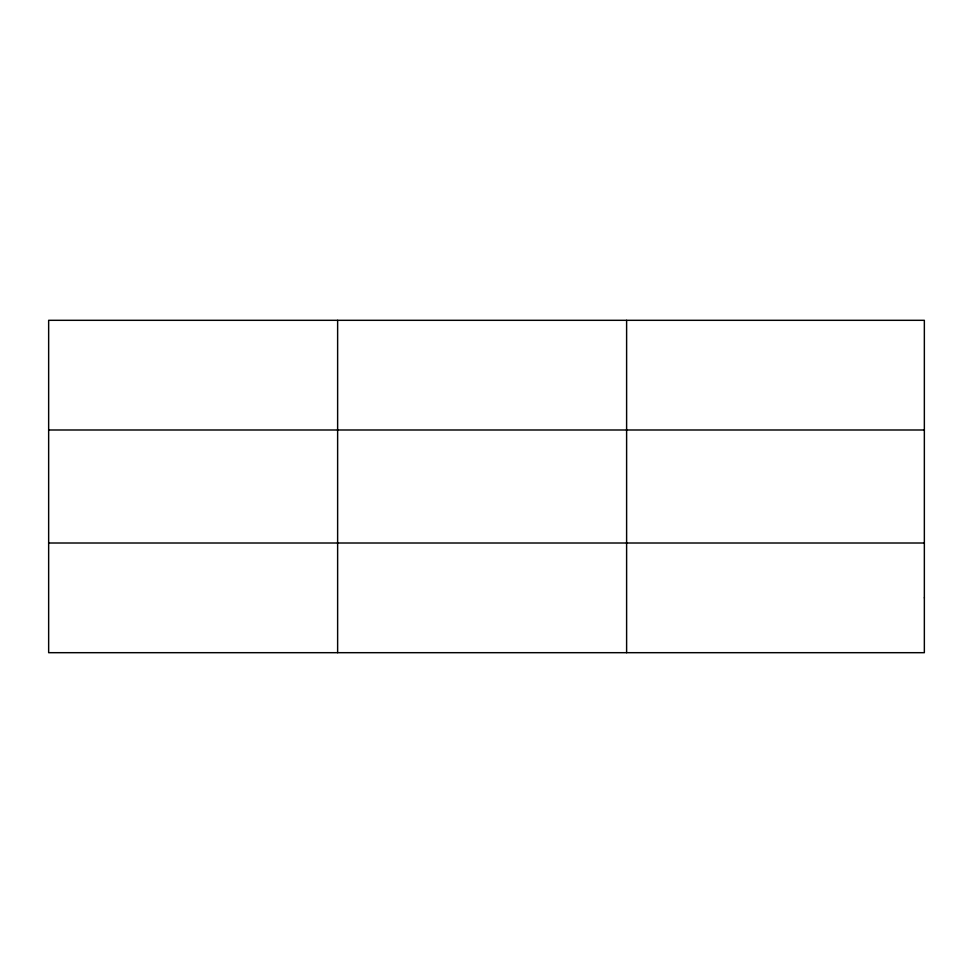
<?xml version="1.0" encoding="UTF-8"?>
<svg xmlns="http://www.w3.org/2000/svg" width="973" height="973" viewBox="0 0 973 973"><rect width="100%" height="100%" fill="white"/><g stroke="black" fill="none" stroke-linecap="round" stroke-linejoin="round"><path stroke-width="1.46" d="M337.631 652.688L337.631 320.312M626.612 652.688L626.612 320.312M48.65 429.993L924.35 429.993M48.65 543.007L924.35 543.007M924.35 597.848L924.35 652.688L48.65 652.688L48.65 320.312L924.35 320.312L924.35 597.848"/></g></svg>
